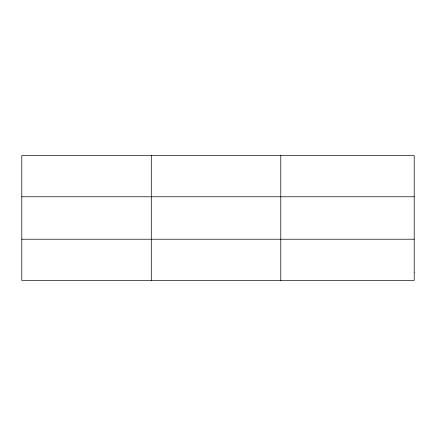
<?xml version="1.0" encoding="UTF-8"?>
<svg xmlns="http://www.w3.org/2000/svg" width="436" height="436" viewBox="0 0 436 436"><rect width="100%" height="100%" fill="white"/><g stroke="black" fill="none" stroke-linecap="round" stroke-linejoin="round"><path stroke-width="0.65" d="M151.292 280.419L151.292 155.581M280.784 280.419L280.784 155.581M21.8 196.778L414.2 196.778M21.8 239.222L414.2 239.222M414.2 272.178L414.2 280.419L21.8 280.419L21.8 155.581L414.2 155.581L414.2 272.178"/></g></svg>
